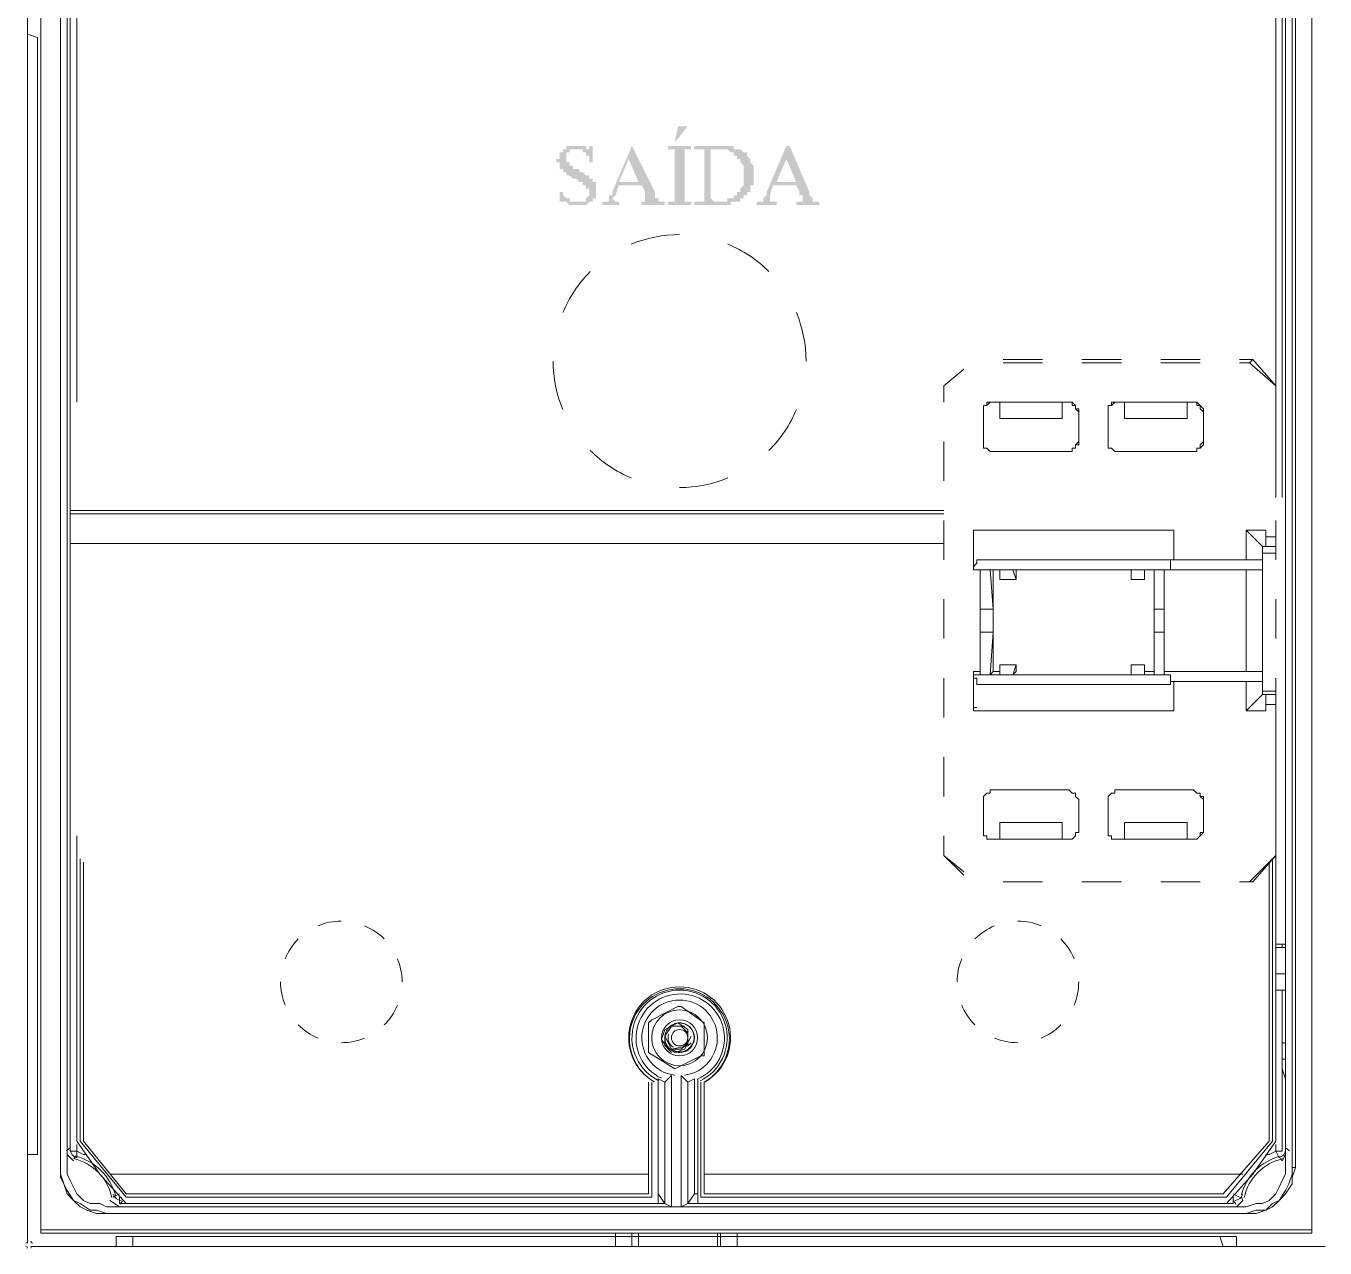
# Model space of a CAD drawing. Header units: millimetres. Extents: x -305 to 1353, y -289 to 1176.
# Drawn here: x 183.63 to 209.6, y 236.56 to 260.99 of the extents above; entities that cross this region are included whole.
import ezdxf

# ---------------------------------------------------------------- set-up
doc = ezdxf.new("R2010")
doc.units = ezdxf.units.MM
doc.header["$MEASUREMENT"] = 0
doc.layers.add('PDF3_0', color=7, linetype='Continuous')

msp = doc.modelspace()

# ---------------------------------------------------------------- hatches: boundary and pattern name
at = {"layer": 'PDF3_0', "transparency": 33554559}
h = msp.add_hatch(color=256, dxfattribs=at)
h.paths.add_polyline_path([(196.923, 257.477), (196.923, 257.411), (196.464, 257.411), (196.464, 257.477), (196.464, 257.477), (196.529, 257.477), (196.529, 257.477), (196.529, 257.477), (196.529, 257.477), (196.529, 257.477), (196.595, 257.477), (196.595, 257.477), (196.595, 257.477), (196.595, 257.543), (196.595, 257.543), (196.595, 257.543), (196.595, 257.543), (196.595, 257.608), (196.595, 257.608), (196.595, 257.608), (196.595, 258.396), (196.595, 258.396), (196.595, 258.396), (196.595, 258.462), (196.595, 258.462), (196.595, 258.462), (196.595, 258.462), (196.595, 258.527), (196.595, 258.527), (196.595, 258.527), (196.529, 258.527), (196.529, 258.527), (196.529, 258.527), (196.529, 258.527), (196.464, 258.527), (196.464, 258.527), (196.464, 258.527), (196.464, 258.593), (196.923, 258.593), (196.923, 258.527), (196.923, 258.527), (196.858, 258.527), (196.858, 258.527), (196.858, 258.527), (196.792, 258.527), (196.792, 258.527), (196.792, 258.527), (196.792, 258.527), (196.792, 258.527), (196.792, 258.462), (196.792, 258.462), (196.792, 258.462), (196.792, 258.462), (196.792, 258.396), (196.792, 258.396), (196.792, 258.396), (196.792, 257.608), (196.792, 257.608), (196.792, 257.608), (196.792, 257.543), (196.792, 257.543), (196.792, 257.543), (196.792, 257.543), (196.792, 257.543), (196.792, 257.477), (196.792, 257.477), (196.792, 257.477), (196.792, 257.477), (196.858, 257.477), (196.858, 257.477), (196.858, 257.477), (196.858, 257.477), (196.923, 257.477)], flags=0)
h.paths.add_polyline_path([(196.858, 258.987), (196.595, 258.659), (196.595, 258.659), (196.661, 258.987)], flags=0)
msp.add_hatch(color=256, dxfattribs=at).paths.add_polyline_path([(194.953, 258.593), (194.953, 258.199), (194.953, 258.199), (194.953, 258.265), (194.888, 258.265), (194.888, 258.265), (194.888, 258.265), (194.888, 258.33), (194.888, 258.33), (194.888, 258.33), (194.888, 258.33), (194.888, 258.396), (194.888, 258.396), (194.888, 258.396), (194.888, 258.396), (194.888, 258.396), (194.822, 258.396), (194.822, 258.462), (194.822, 258.462), (194.822, 258.462), (194.822, 258.462), (194.822, 258.462), (194.756, 258.462), (194.756, 258.527), (194.756, 258.527), (194.756, 258.527), (194.756, 258.527), (194.691, 258.527), (194.691, 258.527), (194.691, 258.527), (194.625, 258.527), (194.625, 258.527), (194.625, 258.527), (194.625, 258.527), (194.625, 258.527), (194.559, 258.527), (194.559, 258.527), (194.559, 258.527), (194.559, 258.527), (194.494, 258.527), (194.494, 258.527), (194.494, 258.527), (194.494, 258.527), (194.494, 258.462), (194.428, 258.462), (194.428, 258.462), (194.428, 258.462), (194.428, 258.462), (194.428, 258.462), (194.428, 258.396), (194.428, 258.396), (194.428, 258.396), (194.428, 258.396), (194.428, 258.396), (194.428, 258.33), (194.428, 258.33), (194.428, 258.33), (194.428, 258.33), (194.428, 258.265), (194.428, 258.265), (194.428, 258.265), (194.428, 258.265), (194.428, 258.265), (194.428, 258.265), (194.494, 258.265), (194.494, 258.199), (194.494, 258.199), (194.494, 258.199), (194.494, 258.199), (194.559, 258.199), (194.559, 258.199), (194.559, 258.199), (194.559, 258.134), (194.625, 258.134), (194.625, 258.134), (194.625, 258.134), (194.625, 258.134), (194.691, 258.134), (194.691, 258.068), (194.691, 258.068), (194.756, 258.068), (194.756, 258.068), (194.756, 258.068), (194.756, 258.068), (194.822, 258.002), (194.822, 258.002), (194.822, 258.002), (194.822, 258.002), (194.888, 258.002), (194.888, 258.002), (194.888, 258.002), (194.888, 258.002), (194.888, 258.002), (194.888, 257.937), (194.953, 257.937), (194.953, 257.937), (194.953, 257.937), (194.953, 257.937), (194.953, 257.871), (194.953, 257.871), (195.019, 257.871), (195.019, 257.871), (195.019, 257.871), (195.019, 257.871), (195.019, 257.805), (195.019, 257.805), (195.019, 257.805), (195.019, 257.74), (195.019, 257.74), (195.019, 257.74), (195.019, 257.74), (195.019, 257.674), (195.019, 257.674), (195.019, 257.674), (195.019, 257.674), (195.019, 257.608), (195.019, 257.608), (195.019, 257.608), (195.019, 257.608), (195.019, 257.608), (195.019, 257.543), (194.953, 257.543), (194.953, 257.543), (194.953, 257.543), (194.953, 257.477), (194.953, 257.477), (194.888, 257.477), (194.888, 257.477), (194.888, 257.477), (194.888, 257.477), (194.888, 257.477), (194.822, 257.411), (194.822, 257.411), (194.822, 257.411), (194.822, 257.411), (194.756, 257.411), (194.756, 257.411), (194.756, 257.411), (194.756, 257.411), (194.691, 257.411), (194.691, 257.411), (194.691, 257.411), (194.691, 257.411), (194.625, 257.411), (194.625, 257.411), (194.625, 257.411), (194.625, 257.411), (194.559, 257.411), (194.559, 257.411), (194.559, 257.411), (194.559, 257.411), (194.559, 257.411), (194.494, 257.411), (194.494, 257.411), (194.494, 257.411), (194.494, 257.411), (194.428, 257.477), (194.428, 257.477), (194.428, 257.477), (194.362, 257.477), (194.362, 257.477), (194.362, 257.477), (194.362, 257.477), (194.362, 257.477), (194.297, 257.477), (194.297, 257.477), (194.297, 257.411), (194.297, 257.411), (194.297, 257.411), (194.297, 257.411), (194.297, 257.411), (194.297, 257.805), (194.297, 257.805), (194.297, 257.805), (194.297, 257.74), (194.297, 257.74), (194.297, 257.74), (194.297, 257.674), (194.362, 257.674), (194.362, 257.674), (194.362, 257.674), (194.362, 257.608), (194.362, 257.608), (194.362, 257.608), (194.362, 257.608), (194.362, 257.608), (194.362, 257.608), (194.428, 257.543), (194.428, 257.543), (194.428, 257.543), (194.428, 257.543), (194.428, 257.543), (194.494, 257.543), (194.494, 257.477), (194.494, 257.477), (194.494, 257.477), (194.494, 257.477), (194.559, 257.477), (194.559, 257.477), (194.559, 257.477), (194.559, 257.477), (194.625, 257.477), (194.625, 257.477), (194.625, 257.477), (194.625, 257.477), (194.625, 257.477), (194.691, 257.477), (194.691, 257.477), (194.691, 257.477), (194.756, 257.477), (194.756, 257.477), (194.756, 257.477), (194.756, 257.477), (194.756, 257.477), (194.822, 257.477), (194.822, 257.543), (194.822, 257.543), (194.822, 257.543), (194.822, 257.543), (194.822, 257.543), (194.888, 257.608), (194.888, 257.608), (194.888, 257.608), (194.888, 257.608), (194.888, 257.674), (194.888, 257.674), (194.888, 257.674), (194.888, 257.674), (194.888, 257.674), (194.888, 257.74), (194.888, 257.74), (194.888, 257.74), (194.822, 257.74), (194.822, 257.74), (194.822, 257.805), (194.822, 257.805), (194.822, 257.805), (194.822, 257.805), (194.756, 257.805), (194.756, 257.805), (194.756, 257.805), (194.756, 257.871), (194.756, 257.871), (194.756, 257.871), (194.691, 257.871), (194.691, 257.871), (194.691, 257.871), (194.691, 257.871), (194.625, 257.937), (194.625, 257.937), (194.625, 257.937), (194.625, 257.937), (194.559, 257.937), (194.559, 257.937), (194.559, 257.937), (194.494, 258.002), (194.494, 258.002), (194.494, 258.002), (194.494, 258.002), (194.494, 258.002), (194.428, 258.002), (194.428, 258.002), (194.428, 258.068), (194.428, 258.068), (194.428, 258.068), (194.362, 258.068), (194.362, 258.068), (194.362, 258.068), (194.362, 258.068), (194.362, 258.134), (194.362, 258.134), (194.297, 258.134), (194.297, 258.134), (194.297, 258.134), (194.297, 258.199), (194.297, 258.199), (194.297, 258.199), (194.297, 258.199), (194.297, 258.199), (194.297, 258.265), (194.297, 258.265), (194.297, 258.265), (194.231, 258.265), (194.231, 258.33), (194.231, 258.33), (194.297, 258.33), (194.297, 258.33), (194.297, 258.396), (194.297, 258.396), (194.297, 258.396), (194.297, 258.396), (194.297, 258.462), (194.297, 258.462), (194.297, 258.462), (194.297, 258.462), (194.362, 258.462), (194.362, 258.527), (194.362, 258.527), (194.362, 258.527), (194.362, 258.527), (194.362, 258.527), (194.428, 258.527), (194.428, 258.593), (194.428, 258.593), (194.428, 258.593), (194.428, 258.593), (194.494, 258.593), (194.494, 258.593), (194.494, 258.593), (194.494, 258.593), (194.559, 258.593), (194.559, 258.593), (194.559, 258.593), (194.625, 258.593), (194.625, 258.593), (194.625, 258.593), (194.625, 258.593), (194.625, 258.593), (194.691, 258.593), (194.691, 258.593), (194.691, 258.593), (194.691, 258.593), (194.756, 258.593), (194.756, 258.593), (194.756, 258.593), (194.756, 258.593), (194.822, 258.593), (194.822, 258.527), (194.822, 258.527), (194.822, 258.527), (194.888, 258.527), (194.888, 258.527), (194.888, 258.527), (194.888, 258.527), (194.888, 258.527), (194.888, 258.593), (194.888, 258.593), (194.953, 258.593), (194.953, 258.593)])
h = msp.add_hatch(color=256, dxfattribs=at)
h.paths.add_polyline_path([(195.938, 257.805), (195.479, 257.805), (195.413, 257.608), (195.413, 257.608), (195.413, 257.608), (195.347, 257.543), (195.347, 257.543), (195.347, 257.543), (195.347, 257.543), (195.347, 257.543), (195.347, 257.543), (195.413, 257.477), (195.413, 257.477), (195.413, 257.477), (195.413, 257.477), (195.413, 257.477), (195.413, 257.477), (195.479, 257.477), (195.479, 257.477), (195.479, 257.477), (195.479, 257.477), (195.479, 257.411), (195.15, 257.411), (195.15, 257.477), (195.15, 257.477), (195.216, 257.477), (195.216, 257.477), (195.216, 257.477), (195.216, 257.477), (195.216, 257.477), (195.216, 257.477), (195.282, 257.477), (195.282, 257.543), (195.282, 257.543), (195.282, 257.543), (195.282, 257.543), (195.282, 257.608), (195.282, 257.608), (195.282, 257.608), (195.347, 257.608), (195.347, 257.674), (195.347, 257.674), (195.741, 258.593), (195.741, 258.593), (196.201, 257.674), (196.201, 257.608), (196.201, 257.608), (196.201, 257.608), (196.201, 257.543), (196.201, 257.543), (196.201, 257.543), (196.267, 257.543), (196.267, 257.543), (196.267, 257.477), (196.267, 257.477), (196.267, 257.477), (196.267, 257.477), (196.267, 257.477), (196.332, 257.477), (196.332, 257.477), (196.332, 257.477), (196.332, 257.477), (196.398, 257.477), (196.398, 257.411), (195.938, 257.411), (195.938, 257.477), (195.938, 257.477), (195.938, 257.477), (196.004, 257.477), (196.004, 257.477), (196.004, 257.477), (196.004, 257.477), (196.004, 257.477), (196.004, 257.477), (196.004, 257.543), (196.004, 257.543), (196.004, 257.543), (196.004, 257.543), (196.004, 257.543), (196.004, 257.608), (196.004, 257.608), (196.004, 257.608), (196.004, 257.674), (196.004, 257.674)], flags=0)
h.paths.add_polyline_path([(195.873, 257.871), (195.676, 258.33), (195.479, 257.871)], flags=0)
h = msp.add_hatch(color=256, dxfattribs=at)
h.paths.add_polyline_path([(196.989, 257.411), (196.989, 257.477), (197.055, 257.477), (197.055, 257.477), (197.12, 257.477), (197.12, 257.477), (197.12, 257.477), (197.12, 257.477), (197.12, 257.477), (197.12, 257.477), (197.186, 257.477), (197.186, 257.543), (197.186, 257.543), (197.186, 257.543), (197.186, 257.543), (197.186, 257.543), (197.186, 257.608), (197.186, 257.608), (197.186, 257.608), (197.186, 258.396), (197.186, 258.396), (197.186, 258.462), (197.186, 258.462), (197.186, 258.462), (197.186, 258.462), (197.186, 258.527), (197.186, 258.527), (197.12, 258.527), (197.12, 258.527), (197.12, 258.527), (197.12, 258.527), (197.12, 258.527), (197.12, 258.527), (197.055, 258.527), (197.055, 258.527), (197.055, 258.527), (196.989, 258.527), (196.989, 258.593), (197.449, 258.593), (197.514, 258.593), (197.514, 258.593), (197.514, 258.593), (197.58, 258.593), (197.58, 258.593), (197.58, 258.593), (197.646, 258.593), (197.646, 258.593), (197.646, 258.593), (197.711, 258.593), (197.711, 258.593), (197.711, 258.593), (197.711, 258.593), (197.777, 258.593), (197.777, 258.593), (197.777, 258.527), (197.777, 258.527), (197.777, 258.527), (197.843, 258.527), (197.843, 258.527), (197.843, 258.527), (197.843, 258.527), (197.843, 258.527), (197.843, 258.527), (197.908, 258.527), (197.908, 258.527), (197.908, 258.527), (197.908, 258.527), (197.974, 258.462), (197.974, 258.462), (197.974, 258.462), (197.974, 258.462), (197.974, 258.462), (198.04, 258.462), (198.04, 258.396), (198.04, 258.396), (198.04, 258.396), (198.04, 258.396), (198.04, 258.396), (198.105, 258.33), (198.105, 258.33), (198.105, 258.33), (198.105, 258.33), (198.105, 258.33), (198.105, 258.265), (198.105, 258.265), (198.105, 258.265), (198.105, 258.265), (198.171, 258.199), (198.171, 258.199), (198.171, 258.199), (198.171, 258.199), (198.171, 258.134), (198.171, 258.134), (198.171, 258.134), (198.171, 258.134), (198.171, 258.068), (198.171, 258.068), (198.171, 258.068), (198.171, 258.002), (198.171, 258.002), (198.171, 258.002), (198.171, 258.002), (198.171, 258.002), (198.171, 257.937), (198.171, 257.937), (198.171, 257.937), (198.171, 257.871), (198.171, 257.871), (198.171, 257.871), (198.171, 257.871), (198.171, 257.805), (198.171, 257.805), (198.171, 257.805), (198.105, 257.805), (198.105, 257.74), (198.105, 257.74), (198.105, 257.74), (198.105, 257.74), (198.105, 257.74), (198.105, 257.674), (198.105, 257.674), (198.105, 257.674), (198.04, 257.674), (198.04, 257.674), (198.04, 257.608), (198.04, 257.608), (198.04, 257.608), (198.04, 257.608), (197.974, 257.608), (197.974, 257.608), (197.974, 257.543), (197.974, 257.543), (197.974, 257.543), (197.974, 257.543), (197.908, 257.543), (197.908, 257.543), (197.908, 257.543), (197.908, 257.477), (197.908, 257.477), (197.843, 257.477), (197.843, 257.477), (197.843, 257.477), (197.843, 257.477), (197.777, 257.477), (197.777, 257.477), (197.777, 257.477), (197.777, 257.477), (197.711, 257.477), (197.711, 257.477), (197.711, 257.411), (197.711, 257.411), (197.646, 257.411), (197.646, 257.411), (197.646, 257.411), (197.58, 257.411), (197.58, 257.411), (197.58, 257.411), (197.58, 257.411), (197.514, 257.411), (197.514, 257.411)], flags=0)
h.paths.add_polyline_path([(197.317, 257.543), (197.383, 257.477), (197.383, 257.477), (197.383, 257.477), (197.383, 257.477), (197.449, 257.477), (197.449, 257.477), (197.449, 257.477), (197.514, 257.477), (197.514, 257.477), (197.514, 257.477), (197.514, 257.477), (197.514, 257.477), (197.58, 257.477), (197.58, 257.477), (197.58, 257.477), (197.58, 257.477), (197.646, 257.477), (197.646, 257.477), (197.646, 257.477), (197.646, 257.543), (197.711, 257.543), (197.711, 257.543), (197.711, 257.543), (197.711, 257.543), (197.777, 257.543), (197.777, 257.543), (197.777, 257.543), (197.777, 257.543), (197.777, 257.608), (197.843, 257.608), (197.843, 257.608), (197.843, 257.608), (197.843, 257.608), (197.843, 257.608), (197.843, 257.674), (197.908, 257.674), (197.908, 257.674), (197.908, 257.674), (197.908, 257.674), (197.908, 257.74), (197.908, 257.74), (197.908, 257.74), (197.908, 257.74), (197.974, 257.805), (197.974, 257.805), (197.974, 257.805), (197.974, 257.805), (197.974, 257.871), (197.974, 257.871), (197.974, 257.871), (197.974, 257.871), (197.974, 257.937), (197.974, 257.937), (197.974, 257.937), (197.974, 257.937), (197.974, 258.002), (197.974, 258.002), (197.974, 258.002), (197.974, 258.068), (197.974, 258.068), (197.974, 258.068), (197.974, 258.068), (197.974, 258.134), (197.974, 258.134), (197.974, 258.134), (197.974, 258.199), (197.974, 258.199), (197.974, 258.199), (197.974, 258.199), (197.908, 258.265), (197.908, 258.265), (197.908, 258.265), (197.908, 258.265), (197.908, 258.265), (197.908, 258.33), (197.908, 258.33), (197.908, 258.33), (197.908, 258.33), (197.843, 258.33), (197.843, 258.396), (197.843, 258.396), (197.843, 258.396), (197.843, 258.396), (197.843, 258.396), (197.777, 258.396), (197.777, 258.462), (197.777, 258.462), (197.777, 258.462), (197.711, 258.462), (197.711, 258.462), (197.711, 258.462), (197.711, 258.462), (197.711, 258.462), (197.646, 258.527), (197.646, 258.527), (197.646, 258.527), (197.646, 258.527), (197.58, 258.527), (197.58, 258.527), (197.58, 258.527), (197.514, 258.527), (197.514, 258.527), (197.514, 258.527), (197.514, 258.527), (197.449, 258.527), (197.449, 258.527), (197.449, 258.527), (197.449, 258.527), (197.383, 258.527), (197.383, 258.527), (197.383, 258.527), (197.383, 258.527), (197.317, 258.527), (197.317, 258.527)], flags=0)
h = msp.add_hatch(color=256, dxfattribs=at)
h.paths.add_polyline_path([(199.025, 257.805), (198.565, 257.805), (198.499, 257.608), (198.499, 257.608), (198.499, 257.608), (198.499, 257.543), (198.499, 257.543), (198.499, 257.543), (198.499, 257.543), (198.499, 257.543), (198.499, 257.543), (198.499, 257.477), (198.499, 257.477), (198.499, 257.477), (198.499, 257.477), (198.499, 257.477), (198.565, 257.477), (198.565, 257.477), (198.565, 257.477), (198.631, 257.477), (198.631, 257.477), (198.631, 257.411), (198.237, 257.411), (198.237, 257.477), (198.302, 257.477), (198.302, 257.477), (198.302, 257.477), (198.302, 257.477), (198.368, 257.477), (198.368, 257.477), (198.368, 257.477), (198.368, 257.477), (198.368, 257.543), (198.368, 257.543), (198.368, 257.543), (198.368, 257.543), (198.434, 257.608), (198.434, 257.608), (198.434, 257.608), (198.434, 257.608), (198.434, 257.674), (198.434, 257.674), (198.828, 258.593), (198.893, 258.593), (199.287, 257.674), (199.287, 257.608), (199.287, 257.608), (199.287, 257.608), (199.353, 257.543), (199.353, 257.543), (199.353, 257.543), (199.353, 257.543), (199.353, 257.543), (199.353, 257.477), (199.353, 257.477), (199.353, 257.477), (199.418, 257.477), (199.418, 257.477), (199.418, 257.477), (199.418, 257.477), (199.418, 257.477), (199.484, 257.477), (199.484, 257.477), (199.484, 257.411), (199.025, 257.411), (199.025, 257.477), (199.025, 257.477), (199.09, 257.477), (199.09, 257.477), (199.09, 257.477), (199.09, 257.477), (199.09, 257.477), (199.156, 257.477), (199.156, 257.477), (199.156, 257.543), (199.156, 257.543), (199.156, 257.543), (199.156, 257.543), (199.156, 257.543), (199.156, 257.608), (199.156, 257.608), (199.09, 257.608), (199.09, 257.674), (199.09, 257.674)], flags=0)
h.paths.add_polyline_path([(199.025, 257.871), (198.828, 258.33), (198.631, 257.871)], flags=0)

# ---------------------------------------------------------------- linework, layer by layer
at = {"layer": 'PDF3_0', "lineweight": 5}
for points in [[(183.659, 236.661), (183.659, 288.537)], [(201.979, 253.8), (201.979, 253.471)], [(208.612, 253.471), (208.612, 253.8)], [(204.343, 253.471), (204.409, 253.471), (204.475, 253.471), (204.54, 253.471), (204.54, 253.406), (204.606, 253.406), (204.606, 253.34), (204.672, 253.274), (204.672, 252.683), (204.606, 252.618), (204.606, 252.552), (204.54, 252.552), (204.54, 252.486), (204.475, 252.486), (202.964, 252.486), (204.475, 252.486), (204.54, 252.486), (204.54, 252.552), (204.606, 252.552), (204.606, 252.618), (204.672, 252.618), (204.672, 252.683), (204.672, 253.274), (204.672, 253.34), (204.606, 253.34), (204.606, 253.406), (204.54, 253.471), (204.475, 253.471), (202.964, 253.471), (202.899, 253.471), (202.833, 253.471), (202.833, 253.406), (202.767, 253.406), (202.767, 253.34), (202.767, 253.274), (202.767, 253.34), (202.767, 253.406), (202.833, 253.406), (202.899, 253.471), (202.964, 253.471), (203.03, 253.471), (203.096, 253.471), (203.096, 253.143), (204.343, 253.143)], [(205.263, 253.274), (205.263, 253.34), (205.263, 253.406), (205.328, 253.406), (205.394, 253.471), (205.46, 253.471), (205.394, 253.471), (205.328, 253.471), (205.328, 253.406), (205.263, 253.406), (205.263, 253.34)], [(206.839, 253.471), (206.839, 253.143), (205.591, 253.143), (205.591, 253.471), (205.525, 253.471), (205.46, 253.471), (206.97, 253.471), (206.904, 253.471)], [(206.97, 253.471), (207.036, 253.471), (207.101, 253.406), (207.167, 253.34), (207.167, 253.274), (207.101, 253.34), (207.101, 253.406), (207.036, 253.406), (207.036, 253.471)], [(201.979, 252.683), (201.979, 251.895)], [(202.964, 252.486), (202.899, 252.486), (202.833, 252.552), (202.767, 252.552), (202.767, 252.618), (202.767, 252.683), (202.767, 252.618), (202.767, 252.552), (202.833, 252.552), (202.899, 252.486)], [(205.46, 252.486), (205.394, 252.486), (205.328, 252.552), (205.263, 252.552), (205.263, 252.618), (205.263, 252.683), (205.263, 252.618), (205.263, 252.552), (205.328, 252.552), (205.394, 252.486)], [(207.167, 252.683), (207.101, 252.618), (207.101, 252.552), (207.036, 252.552), (207.036, 252.486), (206.97, 252.486), (207.036, 252.486), (207.036, 252.552), (207.101, 252.552), (207.167, 252.618)], [(208.612, 251.895), (208.612, 252.683)], [(184.512, 251.304), (201.979, 251.304)], [(201.979, 251.107), (201.979, 250.319)], [(208.612, 250.779), (208.612, 251.107), (208.612, 250.319), (208.612, 250.451), (208.612, 250.582), (208.349, 250.582), (208.415, 250.582), (208.612, 250.582), (208.612, 250.648), (208.612, 250.713)], [(203.358, 250.122), (203.096, 250.122), (202.899, 250.122), (202.702, 250.122), (202.57, 250.122), (202.57, 250.188), (202.636, 250.254), (202.636, 250.319), (206.51, 250.319), (206.51, 250.254), (206.51, 250.188), (206.51, 250.122), (206.379, 250.122), (206.182, 250.122), (205.985, 250.122), (205.722, 250.122)], [(201.979, 249.531), (201.979, 248.743)], [(208.612, 248.743), (208.612, 249.531)], [(202.636, 247.824), (202.636, 247.89), (202.636, 247.955), (202.57, 247.955), (202.57, 248.021), (202.702, 248.021), (202.899, 248.021), (203.096, 248.021), (203.358, 248.021), (205.722, 248.021), (205.985, 248.021), (206.182, 248.021), (206.379, 248.021), (206.51, 248.021), (206.51, 247.955), (206.51, 247.89), (206.51, 247.824)], [(205.985, 248.218), (205.985, 248.021), (205.985, 248.087)], [(201.979, 247.955), (201.979, 247.167)], [(184.512, 246.708), (184.512, 240.667), (184.512, 240.601), (184.512, 240.535), (184.512, 240.47), (184.512, 240.404), (184.512, 240.338), (184.512, 240.273), (184.512, 240.141), (184.512, 239.944), (184.512, 239.747), (184.512, 239.55), (184.512, 239.288), (184.512, 239.222), (184.512, 239.156), (184.512, 239.091), (184.512, 239.025)], [(201.979, 246.379), (201.979, 245.591)], [(202.767, 245.526), (202.767, 245.591), (202.833, 245.657), (202.899, 245.657), (202.899, 245.723), (202.964, 245.723), (202.899, 245.723), (202.899, 245.657), (202.833, 245.657), (202.767, 245.591)], [(204.475, 245.723), (204.54, 245.657), (204.606, 245.657), (204.606, 245.591), (204.672, 245.526), (204.606, 245.591), (204.606, 245.657), (204.54, 245.657)], [(205.263, 245.526), (205.263, 245.591), (205.328, 245.657), (205.394, 245.657), (205.394, 245.723), (205.46, 245.723), (205.394, 245.723), (205.394, 245.657), (205.328, 245.657), (205.263, 245.591)], [(206.97, 245.723), (205.46, 245.723), (206.97, 245.723), (207.036, 245.657), (207.101, 245.657), (207.101, 245.591), (207.167, 245.591), (207.167, 245.526), (207.167, 244.935), (207.167, 245.526), (207.101, 245.591), (207.101, 245.657), (207.036, 245.657)], [(205.46, 244.738), (205.394, 244.738), (205.328, 244.738), (205.328, 244.803), (205.263, 244.803), (205.263, 244.869), (205.263, 244.935), (205.263, 245.526), (205.263, 244.935), (205.263, 244.869), (205.263, 244.803), (205.328, 244.803), (205.328, 244.738), (205.394, 244.738)], [(202.964, 244.738), (202.899, 244.738), (202.833, 244.738), (202.833, 244.803), (202.767, 244.803), (202.767, 244.869), (202.767, 244.935), (202.767, 244.869), (202.767, 244.803), (202.833, 244.803), (202.833, 244.738), (202.899, 244.738)], [(203.096, 244.738), (203.096, 245.066), (204.343, 245.066), (204.343, 244.738), (204.409, 244.738), (204.475, 244.738), (202.964, 244.738), (203.03, 244.738)], [(204.672, 244.935), (204.672, 244.869), (204.606, 244.869), (204.606, 244.803), (204.54, 244.738), (204.475, 244.738), (204.54, 244.738), (204.606, 244.803), (204.606, 244.869), (204.672, 244.869)], [(205.591, 244.738), (205.591, 245.066), (206.839, 245.066), (206.839, 244.738), (206.904, 244.738), (206.97, 244.738), (205.46, 244.738), (205.525, 244.738)], [(207.167, 244.935), (207.167, 244.869), (207.101, 244.869), (207.101, 244.803), (207.036, 244.738), (206.97, 244.738), (207.036, 244.738), (207.101, 244.803), (207.167, 244.869)], [(208.612, 244.409), (208.612, 244.803)], [(203.161, 243.884), (203.949, 243.884)], [(204.737, 243.884), (205.525, 243.884)], [(206.313, 243.884), (207.101, 243.884)], [(208.152, 243.884), (208.086, 243.884), (207.889, 243.884)], [(208.743, 242.571), (208.743, 242.636)], [(196.07, 240.47), (196.595, 240.141), (197.12, 240.404), (197.186, 240.404), (197.186, 240.995), (197.186, 241.061), (196.726, 241.389), (196.661, 241.389), (196.135, 241.126), (196.07, 241.061)], [(183.921, 236.924), (183.921, 236.858), (195.413, 236.858), (195.479, 236.858), (195.544, 236.858), (195.61, 236.858), (195.676, 236.858), (195.741, 236.858), (195.873, 236.858), (195.938, 236.858), (196.004, 236.858), (196.07, 236.858), (196.201, 236.858), (196.332, 236.858), (196.464, 236.858), (196.661, 236.858), (196.792, 236.858), (196.923, 236.858), (197.055, 236.858), (197.186, 236.858), (197.252, 236.858), (197.383, 236.858), (197.449, 236.858), (197.514, 236.858), (197.58, 236.858), (197.646, 236.858), (197.711, 236.858), (197.777, 236.858), (197.843, 236.858), (209.334, 236.858), (209.334, 236.924)], [(196.792, 236.858), (196.726, 236.858), (196.661, 236.858), (196.595, 236.858), (196.529, 236.858), (196.464, 236.858), (196.529, 236.858), (196.595, 236.858), (196.661, 236.858), (196.726, 236.858)]]:
    msp.add_lwpolyline(points, close=True, dxfattribs=at)
for points in [[(184.512, 287.092), (208.743, 287.092), (208.874, 287.092), (208.94, 287.026), (209.071, 287.026), (209.137, 286.961), (209.203, 286.895), (209.268, 286.764), (209.334, 286.698), (209.334, 286.567), (209.334, 286.501), (209.334, 236.858)], [(208.612, 251.567), (208.612, 286.895), (184.644, 286.895), (184.644, 287.026)], [(184.512, 286.895), (184.644, 286.895), (184.644, 253.471)], [(208.809, 284.137), (208.809, 286.961), (208.743, 286.895), (208.743, 251.567)], [(183.921, 286.632), (183.921, 236.924)], [(183.921, 286.501), (183.921, 236.858)], [(209.334, 286.632), (209.334, 236.924)], [(184.315, 284.268), (184.315, 238.171), (184.315, 238.04), (184.381, 237.843), (184.447, 237.712), (184.578, 237.515), (184.709, 237.449), (184.906, 237.318), (185.038, 237.318), (185.235, 237.252), (208.021, 237.252), (208.218, 237.318), (208.415, 237.318), (208.546, 237.449), (208.677, 237.515), (208.809, 237.712), (208.874, 237.843), (208.94, 238.04), (208.94, 238.171), (208.94, 284.268)], [(184.315, 284.268), (184.315, 238.171), (184.315, 237.974), (184.381, 237.843), (184.447, 237.646), (184.578, 237.515), (184.709, 237.383), (184.841, 237.318), (185.038, 237.252), (185.235, 237.252), (208.021, 237.252), (208.218, 237.252), (208.415, 237.318), (208.546, 237.383), (208.677, 237.515), (208.809, 237.646), (208.94, 237.843), (208.94, 237.974), (209.006, 238.171)], [(208.809, 284.137), (208.809, 238.171), (208.809, 238.04), (208.743, 237.909), (208.677, 237.777), (208.612, 237.646), (208.48, 237.515), (208.349, 237.449), (208.218, 237.449), (208.021, 237.383), (185.235, 237.383), (185.103, 237.449), (184.906, 237.449), (184.775, 237.515), (184.644, 237.646), (184.578, 237.777), (184.512, 237.909), (184.447, 238.04), (184.447, 238.171), (184.447, 284.137)], [(208.94, 284.268), (209.006, 284.268), (209.006, 238.171), (208.94, 238.171)], [(183.659, 260.826), (183.856, 260.76), (183.856, 238.434), (183.659, 238.434)], [(203.949, 254.325), (203.161, 254.325)], [(203.161, 254.259), (203.949, 254.259)], [(205.525, 254.325), (204.737, 254.325)], [(204.737, 254.259), (205.525, 254.259)], [(207.101, 254.325), (206.313, 254.325)], [(206.313, 254.259), (207.101, 254.259)], [(207.889, 254.325), (208.152, 254.325), (208.086, 254.259), (207.889, 254.259)], [(208.086, 254.259), (208.612, 253.8), (208.152, 254.325)], [(202.373, 254.128), (201.979, 253.8), (202.373, 254.128)], [(202.767, 253.274), (202.767, 252.683), (202.767, 253.274)], [(202.964, 253.471), (202.964, 253.471)], [(204.475, 253.471), (204.475, 253.471)], [(205.263, 253.274), (205.263, 252.683), (205.263, 253.274)], [(207.167, 252.683), (207.167, 253.274), (207.167, 252.683)], [(202.964, 252.486), (202.964, 252.486)], [(204.672, 252.683), (204.672, 252.683)], [(206.97, 252.486), (205.46, 252.486), (206.97, 252.486)], [(208.612, 252.683), (208.612, 251.895)], [(201.979, 251.239), (184.512, 251.239)], [(206.576, 250.319), (206.576, 250.451), (206.576, 250.91), (202.57, 250.91), (202.57, 250.451), (202.57, 250.122), (202.702, 250.122)], [(208.612, 250.779), (208.415, 250.779), (208.415, 250.713), (208.415, 250.648), (208.415, 250.582), (208.415, 250.648), (208.415, 250.713), (208.415, 250.779), (208.415, 250.845), (208.415, 250.91), (208.021, 250.91), (208.349, 250.582)], [(208.021, 250.91), (208.021, 250.319)], [(201.979, 250.648), (184.512, 250.648)], [(208.021, 247.89), (208.021, 247.299), (208.349, 247.627), (208.612, 247.627), (208.612, 247.693), (208.349, 247.693), (208.349, 247.627), (208.349, 247.89), (208.349, 248.021), (208.349, 248.087), (208.349, 250.122), (208.349, 250.319), (208.349, 250.582), (208.349, 250.451), (208.349, 247.693)], [(208.349, 250.451), (208.612, 250.451)], [(202.57, 250.122), (202.57, 250.122)], [(202.702, 248.087), (202.702, 250.122), (202.702, 249.334), (202.702, 249.269), (202.702, 249.203), (202.702, 249.137), (202.702, 249.072), (202.702, 249.006), (202.702, 248.94), (202.702, 248.875), (202.702, 248.021), (202.702, 248.087), (202.57, 248.087)], [(202.702, 249.334), (202.964, 249.334), (202.899, 250.122), (202.964, 250.122), (203.096, 250.122), (203.096, 249.925), (203.424, 249.925), (203.358, 250.122), (203.424, 250.122), (203.424, 249.925)], [(202.964, 250.122), (202.964, 248.087)], [(203.096, 250.122), (203.096, 249.925)], [(205.722, 249.925), (205.722, 250.122), (205.722, 249.925), (205.985, 249.925), (205.985, 250.122), (205.985, 249.925)], [(206.379, 248.087), (206.379, 250.122), (206.379, 249.334), (206.182, 249.334), (206.182, 250.122), (205.985, 250.122)], [(206.182, 250.122), (206.182, 248.087)], [(206.379, 250.122), (206.379, 250.122)], [(208.021, 248.087), (208.021, 250.122), (208.086, 250.122), (208.152, 250.122), (208.218, 250.122), (208.283, 250.122), (208.349, 250.122), (206.51, 250.122), (206.51, 250.319), (208.349, 250.319)], [(208.349, 250.122), (208.349, 250.122)], [(202.964, 248.875), (202.964, 248.94), (202.964, 249.006), (202.964, 249.072), (202.964, 249.137), (202.964, 249.203), (202.964, 249.269), (202.964, 249.334)], [(206.182, 249.334), (206.182, 249.269), (206.182, 249.203), (206.182, 249.137), (206.182, 249.072), (206.182, 249.006), (206.182, 248.94), (206.182, 248.875), (206.182, 248.021), (206.182, 248.087), (205.985, 248.087)], [(206.379, 248.875), (206.379, 248.94), (206.379, 249.006), (206.379, 249.072), (206.379, 249.137), (206.379, 249.203), (206.379, 249.269), (206.379, 249.334)], [(202.702, 248.875), (202.964, 248.875), (202.899, 248.021), (202.964, 248.087), (203.096, 248.087), (203.096, 248.021), (203.096, 248.218), (203.424, 248.218), (203.358, 248.021), (203.424, 248.087), (203.424, 248.218)], [(208.349, 248.087), (208.283, 248.087), (208.218, 248.087), (208.152, 248.087), (208.086, 248.087), (208.021, 248.087), (206.379, 248.087), (206.379, 248.021), (206.379, 248.875), (206.182, 248.875)], [(202.57, 248.021), (202.57, 248.087), (202.57, 247.758), (202.57, 247.299), (206.576, 247.299), (206.576, 247.758), (206.576, 247.89), (206.51, 247.89), (206.51, 248.021)], [(203.096, 248.218), (203.096, 248.087)], [(205.722, 248.218), (205.722, 248.087), (205.722, 248.021), (205.722, 248.218), (205.985, 248.218)], [(206.576, 247.89), (208.021, 247.89), (208.086, 247.89), (208.152, 247.89), (208.218, 247.89), (208.283, 247.89), (208.349, 247.89)], [(208.612, 247.693), (208.612, 247.955), (208.612, 247.167), (208.612, 247.43), (208.612, 245.591), (208.612, 246.379), (208.612, 245.591)], [(208.021, 247.299), (208.415, 247.299), (208.415, 247.364), (208.415, 247.43), (208.415, 247.496), (208.415, 247.561), (208.415, 247.627), (208.415, 247.561), (208.415, 247.496), (208.415, 247.43), (208.612, 247.43), (208.612, 247.496), (208.612, 247.561), (208.612, 247.627), (208.415, 247.627), (208.349, 247.627)], [(197.055, 237.449), (207.627, 237.449), (208.152, 238.04), (208.612, 238.697), (208.612, 247.43)], [(202.57, 247.364), (202.636, 247.364)], [(208.809, 246.708), (208.809, 239.025), (208.809, 239.091), (208.809, 239.156), (208.809, 239.222), (208.809, 239.288), (208.809, 239.55), (208.809, 239.747), (208.809, 239.944), (208.743, 240.141), (208.743, 240.273), (208.743, 240.338), (208.809, 240.338)], [(202.964, 245.723), (202.964, 245.723)], [(202.964, 245.723), (204.475, 245.723), (202.964, 245.723)], [(202.767, 245.526), (202.767, 244.935), (202.767, 245.526)], [(204.672, 245.526), (204.672, 244.935), (204.672, 245.526)], [(184.644, 244.803), (184.644, 238.697), (185.103, 238.04), (185.629, 237.449), (196.267, 237.449), (196.267, 238.04), (196.267, 239.944)], [(202.373, 244.081), (201.979, 244.409), (201.979, 244.803), (201.979, 244.409), (202.373, 244.015)], [(204.475, 244.738), (204.475, 244.738)], [(206.97, 244.738), (206.97, 244.738)], [(201.979, 244.409), (201.979, 244.409)], [(208.086, 243.884), (208.612, 244.409), (208.152, 243.884)], [(184.709, 244.344), (184.709, 238.697), (185.629, 237.58), (196.135, 237.58), (196.135, 239.879)], [(184.775, 244.278), (184.775, 238.697), (185.629, 237.646), (196.07, 237.646), (196.07, 239.879)], [(197.12, 239.879), (197.12, 237.58), (207.627, 237.58), (208.546, 238.697), (208.546, 244.344)], [(208.612, 242.636), (208.809, 242.636)], [(208.809, 242.571), (208.612, 242.571)], [(208.612, 242.046), (208.809, 242.046)], [(208.612, 241.717), (208.809, 241.717)], [(196.529, 240.47), (196.464, 240.535), (196.332, 240.732), (196.398, 240.929), (196.661, 241.061), (196.858, 240.929), (196.858, 240.601)], [(196.661, 241.061), (196.661, 241.061)], [(196.661, 241.061), (196.726, 241.061)], [(196.398, 240.798), (196.529, 240.535), (196.858, 240.601), (196.923, 240.667)], [(196.726, 240.995), (196.792, 240.995)], [(196.858, 240.929), (196.858, 240.929)], [(184.512, 240.667), (184.512, 240.667)], [(196.398, 240.601), (196.398, 240.601)], [(208.743, 240.667), (208.809, 240.667)], [(184.512, 240.338), (184.512, 240.338)], [(196.07, 240.47), (196.07, 240.47)], [(196.529, 237.383), (196.529, 240.01), (196.398, 239.879), (196.267, 239.944), (196.267, 237.646), (196.398, 237.449), (196.267, 237.449)], [(196.595, 240.141), (196.595, 240.141)], [(196.858, 239.879), (196.858, 237.449), (196.726, 237.383), (196.529, 237.383), (196.398, 237.449), (196.398, 239.879)], [(184.512, 239.288), (184.512, 239.288)], [(208.809, 239.288), (208.809, 239.288)], [(184.512, 239.025), (184.512, 239.025)], [(208.809, 239.025), (208.809, 239.025)], [(208.809, 239.025), (208.809, 239.025)], [(184.578, 238.303), (184.447, 238.434), (184.447, 238.237)], [(184.644, 238.631), (184.644, 238.5), (184.775, 238.434), (184.841, 238.434)], [(208.415, 238.434), (208.48, 238.434), (208.612, 238.5), (208.612, 238.631)], [(184.315, 238.171), (184.315, 238.171)], [(185.3, 237.515), (185.497, 237.383), (185.235, 237.383), (185.103, 237.449), (184.906, 237.449), (184.775, 237.515), (184.644, 237.646), (184.578, 237.777), (184.512, 237.909), (184.447, 238.04), (184.447, 238.237), (184.447, 238.171)], [(185.3, 238.04), (196.07, 238.04)], [(197.186, 238.04), (207.955, 238.04)], [(196.267, 237.646), (196.267, 237.646)], [(196.989, 237.646), (197.055, 237.646)], [(207.758, 237.646), (207.889, 237.58)], [(185.235, 237.383), (185.235, 237.383)], [(185.629, 237.449), (185.497, 237.449), (185.497, 237.58)], [(196.398, 237.449), (196.398, 237.449)], [(196.858, 237.449), (196.858, 237.449)], [(207.758, 237.58), (207.758, 237.449), (207.627, 237.449)], [(185.235, 237.252), (185.235, 237.252)], [(208.021, 237.252), (208.021, 237.252)], [(195.413, 236.858), (195.413, 236.595), (195.741, 236.595)], [(195.741, 236.858), (195.741, 236.595), (195.873, 236.595)], [(197.449, 236.858), (197.449, 236.595), (195.873, 236.595), (195.873, 236.858)], [(197.514, 236.858), (197.514, 236.595), (197.449, 236.595)], [(197.843, 236.858), (197.843, 236.595), (197.514, 236.595)], [(195.413, 236.595), (183.724, 236.595), (209.597, 236.595), (197.843, 236.595)], [(185.432, 236.595), (185.432, 236.792), (185.76, 236.792), (185.76, 236.595)], [(207.495, 236.792), (185.76, 236.792)], [(207.561, 236.595), (207.495, 236.792), (207.824, 236.792), (207.824, 236.595)]]:
    msp.add_lwpolyline(points, dxfattribs=at)
for points in [[(184.512, 238.532, 0.340424), (184.644, 238.368), (184.644, 238.5), (184.512, 238.5), (184.512, 247.561), (184.512, 286.895), (184.447, 286.961), (184.447, 284.137)], [(197.205, 239.885, 3.710366), (196.182, 239.885, -3.710366), (197.186, 239.879), (197.186, 237.646), (207.561, 237.646), (208.48, 238.697), (208.48, 244.278)], [(196.726, 237.383), (196.726, 240.01), (196.858, 239.879), (196.989, 239.944), (196.989, 237.646), (196.858, 237.449), (197.055, 237.449), (197.055, 238.04), (197.055, 239.944, 4.655697), (196.329, 239.957)], [(208.743, 240.338), (208.743, 240.404), (208.743, 240.47), (208.743, 240.535), (208.743, 240.601), (208.743, 240.667), (208.743, 241.717), (208.743, 238.5), (208.612, 238.5), (208.677, 238.368, 0.340724), (208.809, 238.532)], [(196.923, 240.798), (196.792, 240.535), (196.595, 240.47), (196.398, 240.601), (196.398, 240.798), (196.529, 240.995), (196.726, 240.995), (196.858, 240.864), (196.858, 240.667), (196.726, 240.535), (196.529, 240.535, 0.933831), (196.89, 240.985)], [(208.708, 238.351, -0.006462), (208.743, 238.303), (208.809, 238.434), (208.809, 238.237)], [(185.497, 237.646), (185.366, 237.58, 0.006949), (185.415, 237.615, 0.270227), (184.624, 238.398, 0.005939), (184.579, 238.349, -0.29254), (185.342, 237.569)], [(207.923, 237.572, 0.005939), (207.955, 237.515), (207.824, 237.383), (208.021, 237.383), (208.218, 237.449), (208.349, 237.449), (208.48, 237.515), (208.612, 237.646), (208.677, 237.777), (208.743, 237.909), (208.809, 238.04), (208.809, 238.237), (208.809, 238.171)]]:
    msp.add_lwpolyline(points, format="xyb", dxfattribs=at)
for radius in [0.558, 0.361, 0.296, 0.164, 0.164]:
    msp.add_circle((196.693, 240.765), radius, dxfattribs=at)
for centre, radius, start, end in [((196.693, 254.292), 2.528, 90.0002, 112.503), ((196.693, 254.292), 2.528, 45.0051, 67.5026), ((196.694, 254.292), 2.528, 134.9996, 157.4975), ((196.694, 254.292), 2.528, 0.0041, 22.5066), ((196.693, 254.292), 2.528, 180.0002, 202.503), ((196.693, 254.292), 2.528, 314.9996, 337.4975), ((196.694, 254.292), 2.528, 224.9996, 247.4975), ((196.693, 254.292), 2.528, 270.0002, 292.503), ((189.93, 241.88), 1.216, 90.0085, 112.4868), ((203.457, 241.881), 1.215, 67.5047, 89.9937), ((189.929, 241.881), 1.215, 45.0085, 67.4969), ((203.457, 241.881), 1.215, 112.4966, 134.998), ((189.929, 241.882), 1.214, 134.9922, 157.5132), ((203.457, 241.881), 1.215, 22.5072, 45.0095), ((189.93, 241.881), 1.215, 0.005, 22.5059), ((203.457, 241.881), 1.215, 157.4993, 180.0053), ((189.931, 241.882), 1.216, 180.0085, 202.4868), ((203.457, 241.881), 1.215, 337.4993, 0.0053), ((196.693, 240.765), 0.952, 295.6188, 244.3812), ((189.931, 241.881), 1.214, 314.9922, 337.5132), ((196.693, 240.765), 0.755, 277.2529, 262.7495), ((203.457, 241.881), 1.215, 202.4966, 224.998), ((189.929, 241.88), 1.214, 224.9922, 247.5132), ((196.693, 240.765), 0.296, 54.2914, 236.0373), ((203.457, 241.881), 1.215, 292.4966, 314.998), ((189.93, 241.883), 1.216, 270.0085, 292.4868), ((196.693, 240.765), 0.23, 164.2083, 236.0748), ((196.693, 240.765), 0.296, 1.9255, 37.9247), ((203.457, 241.881), 1.215, 247.4993, 270.0053), ((196.693, 240.765), 0.295, 255.3181, 324.8769), ((186.779, 235.593), 3.738, 127.5847, 128.8041), ((206.542, 235.593), 3.738, 51.1959, 52.4153), ((208.973, 237.35), 1.083, 104.7532, 165.2468), ((208.973, 237.351), 1.018, 102.3895, 167.6105), ((185.53, 237.679), 0.164, 194.7564, 270.0172), ((207.791, 237.679), 0.164, 270.0136, 345.2129), ((182.591, 239.781), 3.738, 321.1959, 322.4153), ((210.73, 239.781), 3.738, 217.5847, 218.8041), ((183.626, 236.694), 0.0328, 270.0209, 359.9791), ((183.626, 236.562), 0.0328, 0.0209, 89.9791), ((183.757, 236.694), 0.0328, 180.0209, 269.9791), ((183.757, 236.562), 0.0328, 90.0209, 179.9791)]:
    msp.add_arc(centre, radius, start, end, dxfattribs=at)

doc.saveas('drawing.dxf')
